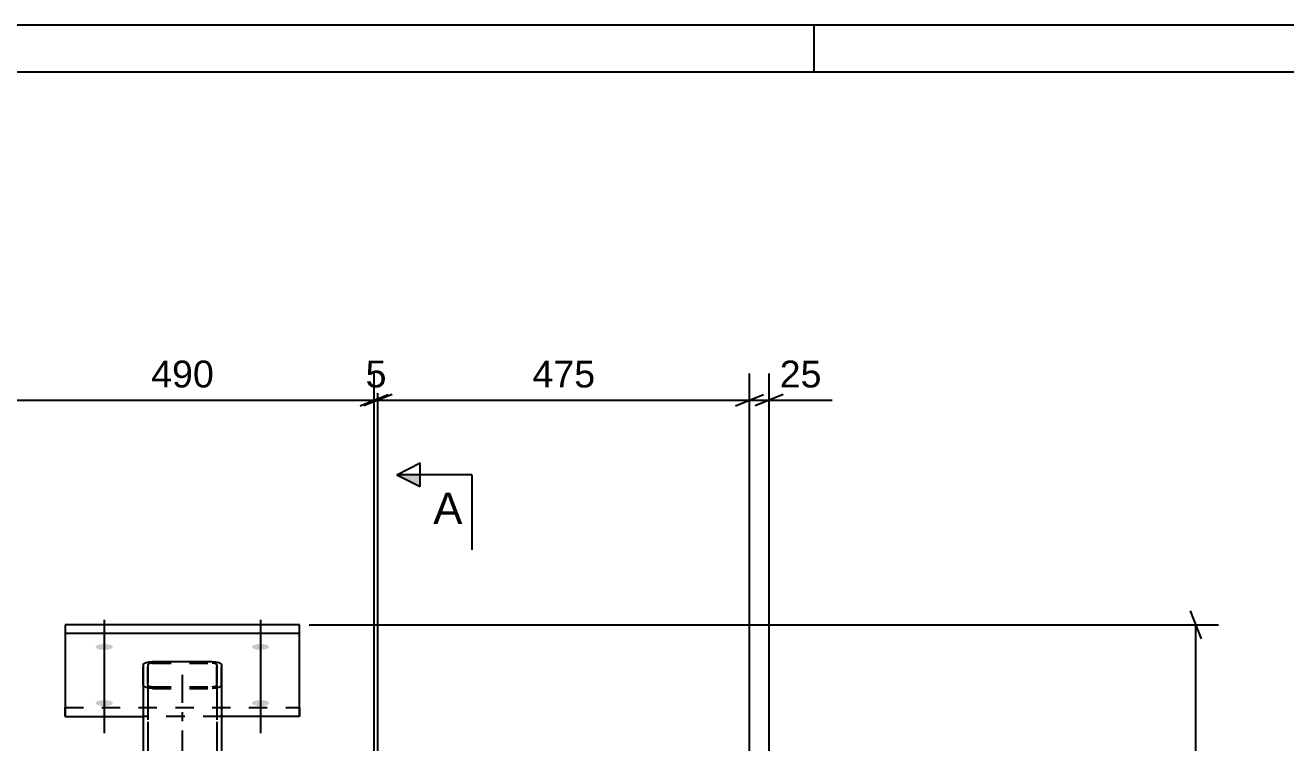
# Model space of a CAD drawing. Header units: millimetres. Extents: x -282 to 907, y -340 to 501.
# Drawn here: x -16.8 to 117.6, y 424.6 to 501.1 of the extents above; entities that cross this region are included whole.
import ezdxf

# ---------------------------------------------------------------- set-up
doc = ezdxf.new("R2010")
doc.units = ezdxf.units.MM
doc.linetypes.add('DXK_LINE_DOT2', pattern=[3.9198, 1.9599, -1.9599])
doc.linetypes.add('DXK_LINE_DOT3', pattern=[5.9187, 2.979, -0.9799, 0.9799, -0.9799])
doc.styles.add('Arial', font='ARIAL.TTF', dxfattribs={"height": 0.2})

# ---------------------------------------------------------------- blocks, each defined once
blk = doc.blocks.new('Unknown-284934793-1132')
at = {"color": 5, "linetype": 'Continuous'}
for p, q in [((907.31, 501.09), (-281.69, 501.09)), ((67.31, 496.09), (67.31, 501.09)), ((902.31, 496.09), (-276.69, 496.09))]:
    blk.add_line(p, q, dxfattribs=at)
blk = doc.blocks.new('Part-284934793-47501 - 47433')
at = {"color": 2, "linetype": 'Continuous'}
for p, q in [((-12.52, 437.17), (-12.52, 436.23)), ((12.48, 437.17), (-12.52, 437.17)), ((12.48, 436.23), (12.48, 437.17)), ((-12.52, 436.23), (-12.52, 427.4)), ((12.48, 436.23), (-12.52, 436.23)), ((12.48, 427.4), (12.48, 436.23)), ((-12.52, 427.4), (-4.18, 427.4)), ((12.48, 427.4), (4.15, 427.4))]:
    blk.add_line(p, q, dxfattribs=at)
at = {"color": 7, "linetype": 'DXK_LINE_DOT2'}
for p, q in [((-12.52, 427.4), (-12.52, 428.34)), ((-12.52, 428.34), (12.48, 428.34)), ((-4.18, 427.4), (-4.11, 427.4)), ((4.15, 427.4), (-4.11, 427.4)), ((12.48, 428.34), (12.48, 427.4))]:
    blk.add_line(p, q, dxfattribs=at)
blk = doc.blocks.new('Part-284934793-47500 - 47433')
at = {"color": 2, "linetype": 'Continuous'}
for p, q in [((-4.18, 432.9), (-4.11, 433.03)), ((-4.18, 432.9), (-4.18, 405.64)), ((-4.11, 433.03), (-3.89, 433.14)), ((-3.89, 433.14), (-3.57, 433.22)), ((-3.57, 433.22), (-3.18, 433.24)), ((-3.18, 433.24), (3.15, 433.24)), ((3.15, 433.24), (3.53, 433.22)), ((3.53, 433.22), (3.86, 433.14)), ((3.86, 433.14), (4.07, 433.03)), ((4.07, 433.03), (4.15, 432.9)), ((4.15, 432.9), (4.15, 405.64))]:
    blk.add_line(p, q, dxfattribs=at)
at = {"color": 7, "linetype": 'DXK_LINE_DOT2'}
for p, q in [((-4.18, 430.73), (-4.18, 432.9)), ((-3.65, 432.97), (-3.68, 432.9)), ((-3.68, 430.73), (-3.68, 432.9)), ((-3.68, 432.9), (-3.68, 404.23)), ((-3.54, 433.02), (-3.65, 432.97)), ((-3.37, 433.06), (-3.54, 433.02)), ((-3.18, 433.07), (-3.37, 433.06)), ((-3.18, 433.07), (3.15, 433.07)), ((3.34, 433.06), (3.15, 433.07)), ((3.5, 433.02), (3.34, 433.06)), ((3.61, 432.97), (3.5, 433.02)), ((3.65, 432.9), (3.61, 432.97)), ((3.65, 430.73), (3.65, 432.9)), ((3.65, 432.9), (3.65, 404.23)), ((4.15, 430.73), (4.15, 432.9)), ((-4.18, 430.73), (-4.18, 402.06)), ((-4.11, 430.6), (-4.18, 430.73)), ((-3.89, 430.49), (-4.11, 430.6)), ((-3.57, 430.42), (-3.89, 430.49)), ((-3.68, 430.73), (-3.68, 402.06)), ((-3.68, 430.73), (-3.65, 430.67)), ((-3.65, 430.67), (-3.54, 430.61)), ((-3.18, 430.39), (-3.57, 430.42)), ((-3.54, 430.61), (-3.37, 430.58)), ((-3.37, 430.58), (-3.18, 430.56)), ((-3.18, 430.56), (3.15, 430.56)), ((-3.18, 430.39), (3.15, 430.39)), ((3.15, 430.56), (3.34, 430.58)), ((3.53, 430.42), (3.15, 430.39)), ((3.34, 430.58), (3.5, 430.61)), ((3.5, 430.61), (3.61, 430.67)), ((3.86, 430.49), (3.53, 430.42)), ((3.61, 430.67), (3.65, 430.73)), ((3.65, 430.73), (3.65, 402.06)), ((4.07, 430.6), (3.86, 430.49)), ((4.15, 430.73), (4.07, 430.6)), ((4.15, 430.73), (4.15, 402.06)), ((-4.18, 405.64), (-4.18, 404.23)), ((-4.11, 404.36), (-4.18, 404.23)), ((-3.89, 404.47), (-4.11, 404.36)), ((-3.57, 404.54), (-3.89, 404.47)), ((-3.65, 404.29), (-3.54, 404.35)), ((-3.18, 404.57), (-3.57, 404.54)), ((-3.54, 404.35), (-3.37, 404.39)), ((-3.37, 404.39), (-3.18, 404.4)), ((-3.18, 404.57), (3.15, 404.57)), ((-3.18, 404.4), (3.15, 404.4)), ((3.53, 404.54), (3.15, 404.57)), ((3.15, 404.4), (3.34, 404.39)), ((3.34, 404.39), (3.5, 404.35)), ((3.5, 404.35), (3.61, 404.29)), ((3.86, 404.47), (3.53, 404.54)), ((4.07, 404.36), (3.86, 404.47)), ((4.15, 404.23), (4.07, 404.36)), ((4.15, 405.64), (4.15, 404.23)), ((-4.18, 402.06), (-4.18, 404.23)), ((-3.68, 404.23), (-3.65, 404.29)), ((-3.68, 402.06), (-3.68, 404.23)), ((3.61, 404.29), (3.65, 404.23)), ((3.65, 404.23), (3.65, 402.06)), ((4.15, 402.06), (4.15, 404.23)), ((-4.18, 402.06), (-4.11, 401.93)), ((-4.11, 401.93), (-3.89, 401.82)), ((-3.89, 401.82), (-3.57, 401.75)), ((-3.65, 402), (-3.68, 402.06)), ((-3.54, 401.94), (-3.65, 402)), ((-3.57, 401.75), (-3.18, 401.72)), ((-3.37, 401.9), (-3.54, 401.94)), ((-3.18, 401.89), (-3.37, 401.9)), ((-3.18, 401.89), (3.15, 401.89)), ((-3.18, 401.72), (3.15, 401.72)), ((3.34, 401.9), (3.15, 401.89)), ((3.15, 401.72), (3.53, 401.75)), ((3.5, 401.94), (3.34, 401.9)), ((3.61, 402), (3.5, 401.94)), ((3.53, 401.75), (3.86, 401.82)), ((3.65, 402.06), (3.61, 402)), ((3.86, 401.82), (4.07, 401.93)), ((4.07, 401.93), (4.15, 402.06))]:
    blk.add_line(p, q, dxfattribs=at)
at = {"color": 7, "linetype": 'DXK_LINE_DOT3'}
blk.add_line((-0.02, 431.82), (-0.02, 403.14), dxfattribs=at)
blk = doc.blocks.new('Bolt-284934793-47571 - 47433')
at = {"linetype": 'Continuous'}
for points in [[(-8.35, 435.12), (-8.16, 435.11), (-7.98, 435.09), (-7.81, 435.06), (-7.67, 435.02), (-7.55, 434.96), (-7.48, 434.9), (-7.44, 434.84), (-7.44, 434.77), (-7.48, 434.71), (-7.55, 434.65), (-7.67, 434.6), (-7.81, 434.55), (-7.98, 434.52), (-8.16, 434.5), (-8.35, 434.49), (-8.54, 434.5), (-8.72, 434.52), (-8.89, 434.55), (-9.03, 434.6), (-9.14, 434.65), (-9.22, 434.71), (-9.26, 434.77), (-9.26, 434.84), (-9.22, 434.9), (-9.14, 434.96), (-9.03, 435.02), (-8.89, 435.06), (-8.72, 435.09), (-8.54, 435.11)], [(-8.35, 429.13), (-8.16, 429.13), (-7.98, 429.11), (-7.81, 429.07), (-7.67, 429.03), (-7.55, 428.98), (-7.48, 428.92), (-7.44, 428.85), (-7.44, 428.79), (-7.48, 428.72), (-7.55, 428.66), (-7.67, 428.61), (-7.81, 428.57), (-7.98, 428.53), (-8.16, 428.51), (-8.35, 428.51), (-8.54, 428.51), (-8.72, 428.53), (-8.89, 428.57), (-9.03, 428.61), (-9.14, 428.66), (-9.22, 428.72), (-9.26, 428.79), (-9.26, 428.85), (-9.22, 428.92), (-9.14, 428.98), (-9.03, 429.03), (-8.89, 429.07), (-8.72, 429.11), (-8.54, 429.13)]]:
    blk.add_hatch(color=1, dxfattribs=at).paths.add_polyline_path(points)
at = {"color": 1, "linetype": 'Continuous'}
for p, q in [((-8.35, 437.7), (-8.35, 431.6)), ((-8.35, 431.72), (-8.35, 425.61))]:
    blk.add_line(p, q, dxfattribs=at)
blk = doc.blocks.new('Bolt-284934793-47572 - 47433')
at = {"linetype": 'Continuous'}
for points in [[(8.32, 435.12), (8.51, 435.11), (8.69, 435.09), (8.86, 435.06), (9, 435.02), (9.11, 434.96), (9.19, 434.9), (9.23, 434.84), (9.23, 434.77), (9.19, 434.71), (9.11, 434.65), (9, 434.6), (8.86, 434.55), (8.69, 434.52), (8.51, 434.5), (8.32, 434.49), (8.13, 434.5), (7.95, 434.52), (7.78, 434.55), (7.64, 434.6), (7.52, 434.65), (7.45, 434.71), (7.41, 434.77), (7.41, 434.84), (7.45, 434.9), (7.52, 434.96), (7.64, 435.02), (7.78, 435.06), (7.95, 435.09), (8.13, 435.11)], [(8.32, 429.13), (8.51, 429.13), (8.69, 429.11), (8.86, 429.07), (9, 429.03), (9.11, 428.98), (9.19, 428.92), (9.23, 428.85), (9.23, 428.79), (9.19, 428.72), (9.11, 428.66), (9, 428.61), (8.86, 428.57), (8.69, 428.53), (8.51, 428.51), (8.32, 428.51), (8.13, 428.51), (7.95, 428.53), (7.78, 428.57), (7.64, 428.61), (7.52, 428.66), (7.45, 428.72), (7.41, 428.79), (7.41, 428.85), (7.45, 428.92), (7.52, 428.98), (7.64, 429.03), (7.78, 429.07), (7.95, 429.11), (8.13, 429.13)]]:
    blk.add_hatch(color=1, dxfattribs=at).paths.add_polyline_path(points)
at = {"color": 1, "linetype": 'Continuous'}
for p, q in [((8.32, 437.7), (8.32, 431.6)), ((8.32, 431.72), (8.32, 425.61))]:
    blk.add_line(p, q, dxfattribs=at)
blk = doc.blocks.new('StraightDimension-284934793-55297 - 47433')
at = {"color": 7, "linetype": 'Continuous'}
for p, q in [((108.6, 435.67), (107.4, 438.67)), ((13.48, 437.17), (110.4, 437.17)), ((108, -2.08), (108, 437.17))]:
    blk.add_line(p, q, dxfattribs=at)
blk = doc.blocks.new('StraightDimension-284934793-55489 - 47433')
at = {"color": 7, "linetype": 'Continuous'}
for p, q in [((60.42, 348.72), (60.42, 463.97)), ((62.52, 348.72), (62.52, 463.97)), ((58.92, 460.52), (61.92, 461.72)), ((60.42, 461.12), (62.52, 461.12)), ((64.02, 461.72), (61.02, 460.52)), ((62.52, 461.12), (69.22, 461.12)), ((62.52, 461.12), (69.22, 461.12))]:
    blk.add_line(p, q, dxfattribs=at)
at = {"color": 0}
blk.add_wipeout([(68.69, 461.87), (68.69, 466.07), (63.04, 466.07), (63.04, 461.87)], dxfattribs=at)
at = {"color": 3, "style": 'Arial'}
blk.add_text('25', height=2.865, dxfattribs=at).set_placement((63.64, 462.47))
blk = doc.blocks.new('StraightDimension-284934793-55490 - 47433')
at = {"color": 7, "linetype": 'Continuous'}
for p, q in [((20.83, 354.99), (20.83, 463.97)), ((60.42, 348.72), (60.42, 463.97)), ((22.33, 461.72), (19.33, 460.52)), ((20.83, 461.12), (60.42, 461.12)), ((58.92, 460.52), (61.92, 461.72))]:
    blk.add_line(p, q, dxfattribs=at)
at = {"color": 0}
blk.add_wipeout([(44.56, 461.87), (44.56, 466.07), (36.69, 466.07), (36.69, 461.87)], dxfattribs=at)
at = {"color": 3, "style": 'Arial'}
blk.add_text('475', height=2.865, dxfattribs=at).set_placement((37.29, 462.47))
blk = doc.blocks.new('StraightDimension-284934793-55491 - 47433')
at = {"color": 7, "linetype": 'Continuous'}
for p, q in [((20.42, 355.49), (20.42, 463.97)), ((20.83, 354.99), (20.83, 463.97)), ((18.92, 460.52), (21.92, 461.72)), ((22.33, 461.72), (19.33, 460.52)), ((20.42, 461.12), (20.83, 461.12))]:
    blk.add_line(p, q, dxfattribs=at)
at = {"color": 0}
blk.add_wipeout([(22.34, 461.87), (22.34, 466.07), (18.91, 466.07), (18.91, 461.87)], dxfattribs=at)
at = {"color": 3, "style": 'Arial'}
blk.add_text('5', height=2.87, dxfattribs=at).set_placement((19.51, 462.47))
blk = doc.blocks.new('StraightDimension-284934793-55492 - 47433')
at = {"color": 7, "linetype": 'Continuous'}
for p, q in [((-20.42, 355.49), (-20.42, 463.97)), ((20.42, 355.49), (20.42, 463.97)), ((-18.92, 461.72), (-21.92, 460.52)), ((-20.42, 461.12), (20.42, 461.12)), ((18.92, 460.52), (21.92, 461.72))]:
    blk.add_line(p, q, dxfattribs=at)
at = {"color": 0}
blk.add_wipeout([(3.94, 461.87), (3.94, 466.07), (-3.94, 466.07), (-3.94, 461.87)], dxfattribs=at)
at = {"color": 3, "style": 'Arial'}
blk.add_text('490', height=2.865, dxfattribs=at).set_placement((-3.34, 462.47))
blk = doc.blocks.new('SectionMark-284934793-50746 - 47433')
at = {"linetype": 'Continuous'}
blk.add_hatch(color=6, dxfattribs=at).paths.add_polyline_path([(25.33, 453.17), (25.33, 451.92), (22.83, 453.17)])
at = {"color": 6, "linetype": 'Continuous'}
for p, q in [((22.83, 453.17), (25.33, 454.42)), ((25.33, 451.92), (25.33, 454.42)), ((30.83, 453.17), (22.83, 453.17)), ((22.83, 453.17), (25.33, 451.92)), ((30.83, 453.17), (30.83, 445.17))]:
    blk.add_line(p, q, dxfattribs=at)
at = {"color": 0, "linetype": 'Continuous'}
blk.add_wipeout([(29.83, 447.92), (29.83, 451.42), (26.72, 451.42), (26.72, 447.92)], dxfattribs=at)
at = {"color": 3, "linetype": 'Continuous', "style": 'Arial'}
blk.add_text('A', height=3.34, dxfattribs=at).set_placement((26.72, 447.92))

msp = doc.modelspace()

# ---------------------------------------------------------------- block references
for name in ['Unknown-284934793-1132', 'Part-284934793-47501 - 47433', 'Bolt-284934793-47571 - 47433', 'Bolt-284934793-47572 - 47433', 'Part-284934793-47500 - 47433']:
    msp.add_blockref(name, (0, 0))

# ---------------------------------------------------------------- next in the draw order: block references
msp.add_blockref('StraightDimension-284934793-55297 - 47433', (0, 0))

# ---------------------------------------------------------------- next in the draw order: block references
msp.add_blockref('StraightDimension-284934793-55489 - 47433', (0, 0))

# ---------------------------------------------------------------- next in the draw order: block references
msp.add_blockref('StraightDimension-284934793-55490 - 47433', (0, 0))

# ---------------------------------------------------------------- next in the draw order: block references
msp.add_blockref('StraightDimension-284934793-55491 - 47433', (0, 0))

# ---------------------------------------------------------------- next in the draw order: block references
for name in ['StraightDimension-284934793-55492 - 47433', 'SectionMark-284934793-50746 - 47433']:
    msp.add_blockref(name, (0, 0))

doc.saveas('drawing.dxf')
